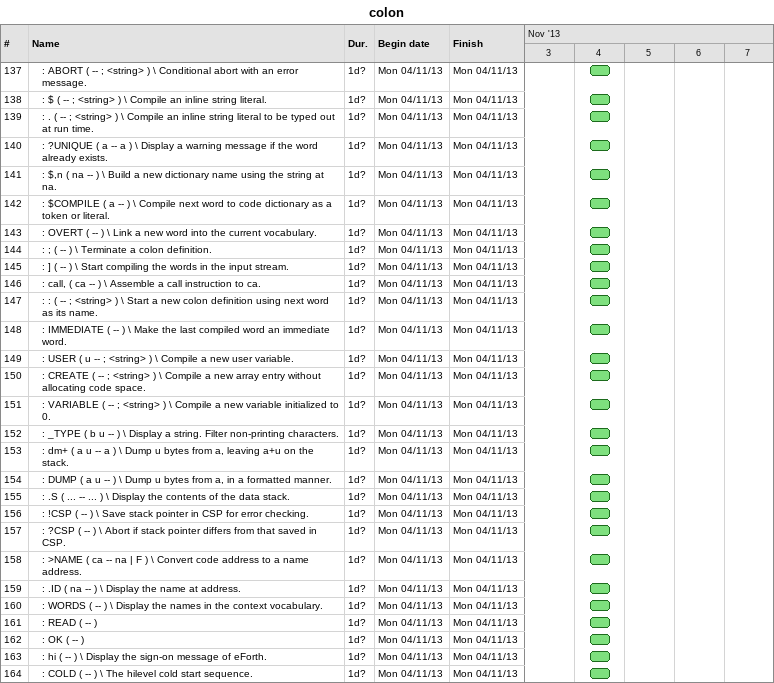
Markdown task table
colon

| ID | Level | Task | Duration | Start | Finish |
|---|---|---|---|---|---|
| 137 | 2 | : ABORT ( -- ; <string> ) \ Conditional abort with an error message. | 1d? | 2013-11-04 | 2013-11-04 |
| 138 | 2 | : $ ( -- ; <string> ) \ Compile an inline string literal. | 1d? | 2013-11-04 | 2013-11-04 |
| 139 | 2 | : . ( -- ; <string> ) \ Compile an inline string literal to be typed out at run time. | 1d? | 2013-11-04 | 2013-11-04 |
| 140 | 2 | : ?UNIQUE ( a -- a ) \ Display a warning message if the word already exists. | 1d? | 2013-11-04 | 2013-11-04 |
| 141 | 2 | : $,n ( na -- ) \ Build a new dictionary name using the string at na. | 1d? | 2013-11-04 | 2013-11-04 |
| 142 | 2 | : $COMPILE ( a -- ) \ Compile next word to code dictionary as a token or literal. | 1d? | 2013-11-04 | 2013-11-04 |
| 143 | 2 | : OVERT ( -- ) \ Link a new word into the current vocabulary. | 1d? | 2013-11-04 | 2013-11-04 |
| 144 | 2 | : ; ( -- ) \ Terminate a colon definition. | 1d? | 2013-11-04 | 2013-11-04 |
| 145 | 2 | : ] ( -- ) \ Start compiling the words in the input stream. | 1d? | 2013-11-04 | 2013-11-04 |
| 146 | 2 | : call, ( ca -- ) \ Assemble a call instruction to ca. | 1d? | 2013-11-04 | 2013-11-04 |
| 147 | 2 | : : ( -- ; <string> ) \ Start a new colon definition using next word as its name. | 1d? | 2013-11-04 | 2013-11-04 |
| 148 | 2 | : IMMEDIATE ( -- ) \ Make the last compiled word an immediate word. | 1d? | 2013-11-04 | 2013-11-04 |
| 149 | 2 | : USER ( u -- ; <string> ) \ Compile a new user variable. | 1d? | 2013-11-04 | 2013-11-04 |
| 150 | 2 | : CREATE ( -- ; <string> ) \ Compile a new array entry without allocating code space. | 1d? | 2013-11-04 | 2013-11-04 |
| 151 | 2 | : VARIABLE ( -- ; <string> ) \ Compile a new variable initialized to 0. | 1d? | 2013-11-04 | 2013-11-04 |
| 152 | 2 | : _TYPE ( b u -- ) \ Display a string. Filter non-printing characters. | 1d? | 2013-11-04 | 2013-11-04 |
| 153 | 2 | : dm+ ( a u -- a ) \ Dump u bytes from a, leaving a+u on the stack. | 1d? | 2013-11-04 | 2013-11-04 |
| 154 | 2 | : DUMP ( a u -- ) \ Dump u bytes from a, in a formatted manner. | 1d? | 2013-11-04 | 2013-11-04 |
| 155 | 2 | : .S ( ... -- ... ) \ Display the contents of the data stack. | 1d? | 2013-11-04 | 2013-11-04 |
| 156 | 2 | : !CSP ( -- ) \ Save stack pointer in CSP for error checking. | 1d? | 2013-11-04 | 2013-11-04 |
| 157 | 2 | : ?CSP ( -- ) \ Abort if stack pointer differs from that saved in CSP. | 1d? | 2013-11-04 | 2013-11-04 |
| 158 | 2 | : >NAME ( ca -- na \| F ) \ Convert code address to a name address. | 1d? | 2013-11-04 | 2013-11-04 |
| 159 | 2 | : .ID ( na -- ) \ Display the name at address. | 1d? | 2013-11-04 | 2013-11-04 |
| 160 | 2 | : WORDS ( -- ) \ Display the names in the context vocabulary. | 1d? | 2013-11-04 | 2013-11-04 |
| 161 | 2 | : READ ( -- ) | 1d? | 2013-11-04 | 2013-11-04 |
| 162 | 2 | : OK ( -- ) | 1d? | 2013-11-04 | 2013-11-04 |
| 163 | 2 | : hi ( -- ) \ Display the sign-on message of eForth. | 1d? | 2013-11-04 | 2013-11-04 |
| 164 | 2 | : COLD ( -- ) \ The hilevel cold start sequence. | 1d? | 2013-11-04 | 2013-11-04 |
